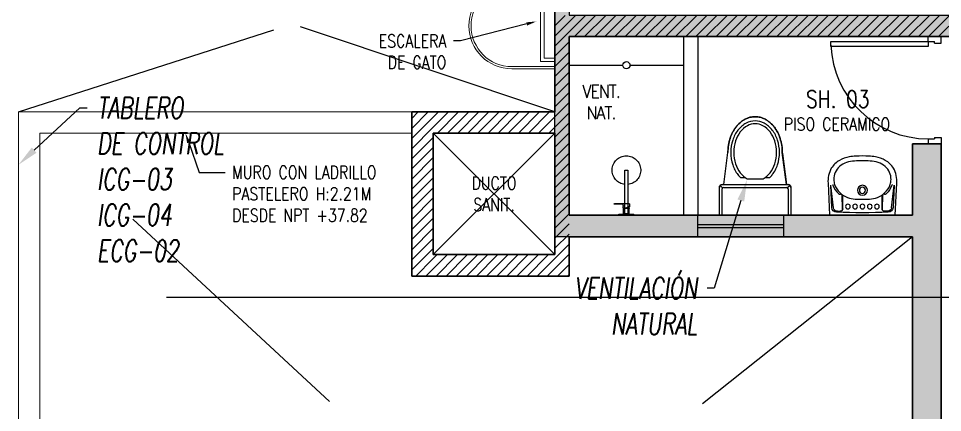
# Model space of a CAD drawing. Header units: millimetres. Extents: x -3 to 53, y -269 to 39.
# Drawn here: x 27 to 33.46, y -209.03 to -206.27 of the extents above; entities that cross this region are included whole.
import ezdxf
from ezdxf import colors
from ezdxf.entities.mleader import LeaderData, LeaderLine
from ezdxf.enums import TextEntityAlignment as Align
from ezdxf.math import Vec2, Vec3

# ---------------------------------------------------------------- set-up
doc = ezdxf.new("R2010")
doc.units = ezdxf.units.MM
doc.header["$LTSCALE"] = 15
doc.linetypes.add('CENTER', pattern=[2, 1.25, -0.25, 0.25, -0.25])
doc.linetypes.add('HIDDEN2', pattern=[0.1875, 0.125, -0.0625])
doc.layers.get('0').update_dxf_attribs({"color": 250})
for name, color, linetype, lineweight in [('A-02', 250, 'Continuous', 5), ('A-MUROS', 252, 'Continuous', 30), ('DLP_MURO ALTO', 250, 'Continuous', 20)]:
    doc.layers.add(name, color=color, linetype=linetype, lineweight=lineweight)
for name, color, linetype in [('A-CORTE', 250, 'CENTER'), ('A-EST HATCH', 250, 'Continuous'), ('A-EST PLACAS', 250, 'Continuous'), ('A-EST VIGAS', 250, 'HIDDEN2'), ('A-LINEAS', 250, 'Continuous'), ('A-MOBILIARIO', 250, 'Continuous'), ('A-MURO BAJO', 251, 'Continuous'), ('A-PROYECCIONES', 250, 'HIDDEN2'), ('A-SANITARIOS', 250, 'Continuous'), ('A-TEXTO-ACABADO PISO', 250, 'Continuous'), ('A-TEXTO-AMBIENTE', 252, 'Continuous'), ('A-TEXTO-INDICACIONES', 250, 'Continuous'), ('L3 Equipos y Ductos', 160, 'Continuous'), ('L6 Linea fina', 141, 'Continuous'), ('MURO CF 60', 250, 'Continuous')]:
    doc.layers.add(name, color=color, linetype=linetype)
doc.styles.add('JNV ING', font='romans.shx', dxfattribs={"width": 0.7, "oblique": 8, "height": 0.15})
doc.styles.add('ROMANS', font='romans.shx', dxfattribs={"width": 0.8})
doc.styles.add('TXT_COTAS', font='romans.shx', dxfattribs={"width": 0.8})
pattern_1 = [(45, (359.999406, -135.448964), (-0.035355339, 0.035355339), [])]

# ---------------------------------------------------------------- blocks, each defined once
blk = doc.blocks.new('Estruc_AZ')
at = {"layer": 'A-EST HATCH'}
h = blk.add_hatch(color=256, dxfattribs=at)
h.dxf.hatch_style = 1
h.paths.add_polyline_path([(-6.3, -7.6), (-4.7, -7.6), (-4.7, -7.8), (-6.3, -7.8)])
h.paths.add_polyline_path([(-6.3, -0.45), (-4.7, -0.45), (-4.7, -0.65), (-6.3, -0.65)])
h.paths.add_polyline_path([(-16.8, -3.3), (-16.8001, -2.8), (-19.2, -2.8), (-19.2, -4.05), (-10.55, -4.05), (-10.55, -4.2), (-19.2, -4.2), (-19.2001, -5.45), (-16.8, -5.4499), (-16.8001, -4.95), (-16.6, -4.95), (-16.6, -7.7501), (-16.8001, -7.75), (-16.8001, -5.6), (-19.3001, -5.6), (-19.3, -2.65), (-16.8, -2.65), (-16.8001, -0.5), (-16.6, -0.5), (-16.6, -3.3)])
h.paths.add_polyline_path([(-10.5001, -7.7501), (-10.5, -0.5), (-10.35, -0.5), (-10.35, -2.5), (-8.7, -2.5), (-8.7, -3.1491), (-8.8501, -3.1491), (-8.8501, -2.65), (-10.35, -2.65), (-10.3499, -7.7501)])
h.paths.add_polyline_path([(-2.95, -6.75), (-4.85, -6.75), (-4.85, -6.6), (-3.1, -6.6), (-3.1, -4.2), (-10.3, -4.2), (-10.3, -4.05), (-3.1, -4.05), (-3.1, -1.65), (-4.85, -1.65), (-4.85, -1.5), (-2.95, -1.5)])
at = {"layer": 'A-EST PLACAS'}
blk.add_lwpolyline([(-16.8, -3.3), (-16.8001, -2.8), (-19.2, -2.8), (-19.2, -4.05), (-10.55, -4.05), (-10.55, -4.2), (-19.2, -4.2), (-19.2001, -5.45), (-16.8, -5.4499), (-16.8001, -4.95), (-16.6, -4.95), (-16.6, -7.7501), (-16.8001, -7.75), (-16.8001, -5.6), (-19.3001, -5.6), (-19.3, -2.65), (-16.8, -2.65), (-16.8001, -0.5), (-16.6, -0.5), (-16.6, -3.3)], close=True, dxfattribs=at)
blk = doc.blocks.new('TEXTO DUCTOS PT')
at = {"layer": 'A-TEXTO-INDICACIONES', "insert": (28.975, -8.1, 0), "char_height": 0.09, "width": 0.4157, "attachment_point": 5, "style": 'ROMANS'}
blk.add_mtext('\\pxsm1,t16;DUCTO SANIT.', dxfattribs=at)
blk = doc.blocks.new('*U142')
for p, q in [((0.01, 0.705), (0.01, 0.75)), ((0.1, 0.715), (0.055, 0.715)), ((0.055, 0.705), (0.055, 0.715)), ((0.1, 0.715), (0.1, 0.75)), ((0.055, 0.705), (0.01, 0.705)), ((0.055, 0.045), (0.01, 0.045)), ((0.01, 0.045), (0.01, 0)), ((0.055, 0.045), (0.055, 0.035)), ((0.1, 0.035), (0.055, 0.035)), ((0.1, 0.035), (0.1, 0))]:
    blk.add_line(p, q)
blk.add_lwpolyline([(0.78, 0.07), (0.78, 0.035), (0.1, 0.035), (0.1, 0.07)], close=True)
at = {"linetype": 'HIDDEN2'}
blk.add_arc((0.0996, 0.0341), 0.6809, 2.23015, 89.96723, dxfattribs=at)
blk = doc.blocks.new('SIFON JET_PLANTA')
for p, q in [((-0.215, 0.2181, 0), (-0.44, 0.19, 0)), ((-0.215, -0.23, 0), (-0.215, 0.23, 0)), ((-0.2091, 0.2441, 0), (-0.1921, 0.2271, 0)), ((-0.195, 0.25, 0), (0, 0.25, 0)), ((-0.195, -0.22, 0), (-0.195, 0.22, 0)), ((-0.185, 0.23, 0), (0, 0.23, 0)), ((0, 0.25, 0), (0, -0.25, 0)), ((-0.265, 0.0718, 0), (-0.265, 0.1028, 0)), ((-0.255, -0.0562, 0), (-0.255, 0.0562, 0)), ((-0.265, -0.1028, 0), (-0.265, -0.0718, 0)), ((-0.215, -0.2181, 0), (-0.44, -0.19, 0)), ((-0.2091, -0.2441, 0), (-0.1921, -0.2271, 0)), ((0, -0.25, 0), (-0.195, -0.25, 0)), ((0, -0.23, 0), (-0.185, -0.23, 0))]:
    blk.add_line(p, q)
at = {"extrusion": (-2.64698e-23, 6.61744e-24, -1)}
for p, q in [((-0.4322, 0.191, 0), (-0.215, 0.2181, 0)), ((-0.215, 0.2278, 0), (-0.2149, 0.2323, 0)), ((-0.215, 0.2234, 0), (-0.215, 0.2278, 0)), ((-0.215, 0.2181, 0), (-0.215, 0.2234, 0)), ((-0.2149, 0.2323, 0), (-0.2142, 0.2356, 0)), ((-0.2142, 0.2356, 0), (-0.2129, 0.239, 0)), ((-0.2129, 0.239, 0), (-0.211, 0.2419, 0)), ((-0.211, 0.2419, 0), (-0.2091, 0.2441, 0)), ((-0.2091, 0.2441, 0), (-0.2077, 0.2455, 0)), ((-0.2077, 0.2455, 0), (-0.2055, 0.247, 0)), ((-0.2055, 0.247, 0), (-0.2007, 0.2492, 0)), ((-0.2007, 0.2492, 0), (-0.195, 0.25, 0)), ((-0.195, 0.25, 0), (-0.195, 0.25, 0)), ((-0.195, 0.25, 0), (-0.1605, 0.25, 0)), ((-0.1605, 0.25, 0), (-0.0975, 0.25, 0)), ((-0.0975, 0.25, 0), (-0.0323, 0.25, 0)), ((-0.0323, 0.25, 0), (0, 0.25, 0)), ((0, 0.25, 0), (0, -0.25, 0)), ((-0.6251, 0.1276, 0), (-0.6206, 0.1314, 0)), ((-0.6206, 0.1314, 0), (-0.6168, 0.1344, 0)), ((-0.6168, 0.1344, 0), (-0.6106, 0.1389, 0)), ((-0.6106, 0.1389, 0), (-0.6061, 0.142, 0)), ((-0.6061, 0.142, 0), (-0.6, 0.1461, 0)), ((-0.6, 0.1461, 0), (-0.5963, 0.1484, 0)), ((-0.5963, 0.1484, 0), (-0.5908, 0.1517, 0)), ((-0.5908, 0.1517, 0), (-0.5862, 0.1543, 0)), ((-0.5862, 0.1543, 0), (-0.5794, 0.158, 0)), ((-0.5794, 0.158, 0), (-0.5693, 0.1629, 0)), ((-0.5693, 0.1629, 0), (-0.5517, 0.1703, 0)), ((-0.5517, 0.1703, 0), (-0.5465, 0.1722, 0)), ((-0.5465, 0.1722, 0), (-0.5385, 0.1749, 0)), ((-0.5385, 0.1749, 0), (-0.5346, 0.176, 0)), ((-0.5346, 0.176, 0), (-0.5265, 0.1784, 0)), ((-0.5265, 0.1784, 0), (-0.5216, 0.1797, 0)), ((-0.5216, 0.1797, 0), (-0.5148, 0.1813, 0)), ((-0.5148, 0.1813, 0), (-0.5079, 0.1829, 0)), ((-0.5079, 0.1829, 0), (-0.5016, 0.1842, 0)), ((-0.5016, 0.1842, 0), (-0.4865, 0.1867, 0)), ((-0.4865, 0.1867, 0), (-0.4763, 0.188, 0)), ((-0.4763, 0.188, 0), (-0.4726, 0.1884, 0)), ((-0.4726, 0.1884, 0), (-0.4636, 0.1892, 0)), ((-0.4636, 0.1892, 0), (-0.4549, 0.1897, 0)), ((-0.4549, 0.1897, 0), (-0.449, 0.1899, 0)), ((-0.449, 0.1899, 0), (-0.44, 0.19, 0)), ((-0.44, 0.19, 0), (-0.4322, 0.191, 0)), ((-0.6779, 0.0582, 0), (-0.6745, 0.0655, 0)), ((-0.6745, 0.0655, 0), (-0.6722, 0.0699, 0)), ((-0.6745, 0.0655, 0), (-0.6745, 0.0655, 0)), ((-0.6722, 0.0699, 0), (-0.6705, 0.0728, 0)), ((-0.6705, 0.0728, 0), (-0.669, 0.0755, 0)), ((-0.669, 0.0755, 0), (-0.6672, 0.0785, 0)), ((-0.6672, 0.0785, 0), (-0.665, 0.082, 0)), ((-0.665, 0.082, 0), (-0.6634, 0.0845, 0)), ((-0.6634, 0.0845, 0), (-0.6611, 0.088, 0)), ((-0.6611, 0.088, 0), (-0.657, 0.0936, 0)), ((-0.657, 0.0936, 0), (-0.6534, 0.0984, 0)), ((-0.657, 0.0936, 0), (-0.657, 0.0936, 0)), ((-0.6534, 0.0984, 0), (-0.6503, 0.1023, 0)), ((-0.6534, 0.0984, 0), (-0.6534, 0.0984, 0)), ((-0.6503, 0.1023, 0), (-0.6453, 0.108, 0)), ((-0.6453, 0.108, 0), (-0.6386, 0.1152, 0)), ((-0.6386, 0.1152, 0), (-0.6326, 0.121, 0)), ((-0.6326, 0.121, 0), (-0.6299, 0.1235, 0)), ((-0.6299, 0.1235, 0), (-0.6251, 0.1276, 0)), ((-0.69, 0, 0), (-0.6899, 0.0044, 0)), ((-0.6899, 0.0044, 0), (-0.6897, 0.0096, 0)), ((-0.6897, 0.0096, 0), (-0.6893, 0.014, 0)), ((-0.6893, 0.014, 0), (-0.6887, 0.0194, 0)), ((-0.6887, 0.0194, 0), (-0.6881, 0.0236, 0)), ((-0.6881, 0.0236, 0), (-0.6872, 0.0284, 0)), ((-0.6881, 0.0236, 0), (-0.6881, 0.0236, 0)), ((-0.6872, 0.0284, 0), (-0.6867, 0.031, 0)), ((-0.6867, 0.031, 0), (-0.6855, 0.0361, 0)), ((-0.6855, 0.0361, 0), (-0.6838, 0.0421, 0)), ((-0.6855, 0.0361, 0), (-0.6855, 0.0361, 0)), ((-0.6838, 0.0421, 0), (-0.6819, 0.048, 0)), ((-0.6838, 0.0421, 0), (-0.6838, 0.0421, 0)), ((-0.6819, 0.048, 0), (-0.6804, 0.0521, 0)), ((-0.6804, 0.0521, 0), (-0.6793, 0.0547, 0)), ((-0.6793, 0.0547, 0), (-0.6779, 0.0582, 0)), ((-0.6899, -0.0065, 0), (-0.69, 0, 0)), ((-0.6896, -0.0111, 0), (-0.6899, -0.0065, 0)), ((-0.6891, -0.0164, 0), (-0.6896, -0.0111, 0)), ((-0.6881, -0.0232, 0), (-0.6891, -0.0164, 0)), ((-0.6876, -0.0264, 0), (-0.6881, -0.0232, 0)), ((-0.687, -0.0296, 0), (-0.6876, -0.0264, 0)), ((-0.6864, -0.0321, 0), (-0.687, -0.0296, 0)), ((-0.6855, -0.0361, 0), (-0.6864, -0.0321, 0)), ((-0.6838, -0.0419, 0), (-0.6855, -0.0361, 0)), ((-0.6827, -0.0457, 0), (-0.6838, -0.0419, 0)), ((-0.6814, -0.0492, 0), (-0.6827, -0.0457, 0)), ((-0.6803, -0.0522, 0), (-0.6814, -0.0492, 0)), ((-0.6792, -0.0551, 0), (-0.6803, -0.0522, 0)), ((-0.6779, -0.0581, 0), (-0.6792, -0.0551, 0)), ((-0.677, -0.0602, 0), (-0.6779, -0.0581, 0)), ((-0.6751, -0.0642, 0), (-0.677, -0.0602, 0)), ((-0.6722, -0.0699, 0), (-0.6751, -0.0642, 0)), ((-0.6706, -0.0727, 0), (-0.6722, -0.0699, 0)), ((-0.6679, -0.0774, 0), (-0.6706, -0.0727, 0)), ((-0.6646, -0.0826, 0), (-0.6679, -0.0774, 0)), ((-0.6623, -0.0862, 0), (-0.6646, -0.0826, 0)), ((-0.6599, -0.0897, 0), (-0.6623, -0.0862, 0)), ((-0.6554, -0.0958, 0), (-0.6599, -0.0897, 0)), ((-0.6494, -0.1032, 0), (-0.6554, -0.0958, 0)), ((-0.6458, -0.1074, 0), (-0.6494, -0.1032, 0)), ((-0.64, -0.1137, 0), (-0.6458, -0.1074, 0)), ((-0.6379, -0.1158, 0), (-0.64, -0.1137, 0)), ((-0.6347, -0.119, 0), (-0.6379, -0.1158, 0)), ((-0.6335, -0.1201, 0), (-0.6347, -0.119, 0)), ((-0.6347, -0.119, 0), (-0.6347, -0.119, 0)), ((-0.6318, -0.1217, 0), (-0.6335, -0.1201, 0)), ((-0.6305, -0.123, 0), (-0.6318, -0.1217, 0)), ((-0.6318, -0.1217, 0), (-0.6318, -0.1217, 0)), ((-0.6288, -0.1244, 0), (-0.6305, -0.123, 0)), ((-0.6276, -0.1255, 0), (-0.6288, -0.1244, 0)), ((-0.6262, -0.1268, 0), (-0.6276, -0.1255, 0)), ((-0.6245, -0.1281, 0), (-0.6262, -0.1268, 0)), ((-0.6235, -0.1291, 0), (-0.6245, -0.1281, 0)), ((-0.6245, -0.1281, 0), (-0.6245, -0.1281, 0)), ((-0.6223, -0.13, 0), (-0.6235, -0.1291, 0)), ((-0.6215, -0.1307, 0), (-0.6223, -0.13, 0)), ((-0.6204, -0.1315, 0), (-0.6215, -0.1307, 0)), ((-0.6193, -0.1324, 0), (-0.6204, -0.1315, 0)), ((-0.6179, -0.1335, 0), (-0.6193, -0.1324, 0)), ((-0.6168, -0.1344, 0), (-0.6179, -0.1335, 0)), ((-0.6153, -0.1355, 0), (-0.6168, -0.1344, 0)), ((-0.6142, -0.1363, 0), (-0.6153, -0.1355, 0)), ((-0.612, -0.1379, 0), (-0.6142, -0.1363, 0)), ((-0.6086, -0.1403, 0), (-0.612, -0.1379, 0)), ((-0.607, -0.1415, 0), (-0.6086, -0.1403, 0)), ((-0.6058, -0.1422, 0), (-0.607, -0.1415, 0)), ((-0.6039, -0.1435, 0), (-0.6058, -0.1422, 0)), ((-0.602, -0.1448, 0), (-0.6039, -0.1435, 0)), ((-0.6004, -0.1458, 0), (-0.602, -0.1448, 0)), ((-0.5987, -0.1469, 0), (-0.6004, -0.1458, 0)), ((-0.5964, -0.1483, 0), (-0.5987, -0.1469, 0)), ((-0.595, -0.1492, 0), (-0.5964, -0.1483, 0)), ((-0.5936, -0.15, 0), (-0.595, -0.1492, 0)), ((-0.5918, -0.1511, 0), (-0.5936, -0.15, 0)), ((-0.5896, -0.1524, 0), (-0.5918, -0.1511, 0)), ((-0.5871, -0.1538, 0), (-0.5896, -0.1524, 0)), ((-0.5833, -0.1559, 0), (-0.5871, -0.1538, 0)), ((-0.5781, -0.1587, 0), (-0.5833, -0.1559, 0)), ((-0.5759, -0.1598, 0), (-0.5781, -0.1587, 0)), ((-0.5738, -0.1608, 0), (-0.5759, -0.1598, 0)), ((-0.5702, -0.1625, 0), (-0.5738, -0.1608, 0)), ((-0.5675, -0.1637, 0), (-0.5702, -0.1625, 0)), ((-0.5659, -0.1645, 0), (-0.5675, -0.1637, 0)), ((-0.5644, -0.1652, 0), (-0.5659, -0.1645, 0)), ((-0.5614, -0.1664, 0), (-0.5644, -0.1652, 0)), ((-0.5598, -0.1671, 0), (-0.5614, -0.1664, 0)), ((-0.5568, -0.1683, 0), (-0.5598, -0.1671, 0)), ((-0.5543, -0.1693, 0), (-0.5568, -0.1683, 0)), ((-0.551, -0.1706, 0), (-0.5543, -0.1693, 0)), ((-0.5491, -0.1713, 0), (-0.551, -0.1706, 0)), ((-0.5465, -0.1722, 0), (-0.5491, -0.1713, 0)), ((-0.5449, -0.1728, 0), (-0.5465, -0.1722, 0)), ((-0.5428, -0.1735, 0), (-0.5449, -0.1728, 0)), ((-0.5412, -0.174, 0), (-0.5428, -0.1735, 0)), ((-0.5385, -0.1749, 0), (-0.5412, -0.174, 0)), ((-0.5352, -0.1759, 0), (-0.5385, -0.1749, 0)), ((-0.5385, -0.1749, 0), (-0.5385, -0.1749, 0)), ((-0.5321, -0.1768, 0), (-0.5352, -0.1759, 0)), ((-0.5296, -0.1775, 0), (-0.5321, -0.1768, 0)), ((-0.5267, -0.1783, 0), (-0.5296, -0.1775, 0)), ((-0.5238, -0.1791, 0), (-0.5267, -0.1783, 0)), ((-0.5267, -0.1783, 0), (-0.5267, -0.1783, 0)), ((-0.5217, -0.1796, 0), (-0.5238, -0.1791, 0)), ((-0.5177, -0.1807, 0), (-0.5217, -0.1796, 0)), ((-0.5151, -0.1813, 0), (-0.5177, -0.1807, 0)), ((-0.5118, -0.1821, 0), (-0.5151, -0.1813, 0)), ((-0.5094, -0.1826, 0), (-0.5118, -0.1821, 0)), ((-0.5066, -0.1832, 0), (-0.5094, -0.1826, 0)), ((-0.5022, -0.184, 0), (-0.5066, -0.1832, 0)), ((-0.4974, -0.1849, 0), (-0.5022, -0.184, 0)), ((-0.495, -0.1854, 0), (-0.4974, -0.1849, 0)), ((-0.4974, -0.1849, 0), (-0.4974, -0.1849, 0)), ((-0.4936, -0.1856, 0), (-0.495, -0.1854, 0)), ((-0.4916, -0.1859, 0), (-0.4936, -0.1856, 0)), ((-0.4884, -0.1864, 0), (-0.4916, -0.1859, 0)), ((-0.4862, -0.1867, 0), (-0.4884, -0.1864, 0)), ((-0.4824, -0.1872, 0), (-0.4862, -0.1867, 0)), ((-0.4812, -0.1874, 0), (-0.4824, -0.1872, 0)), ((-0.4785, -0.1877, 0), (-0.4812, -0.1874, 0)), ((-0.4761, -0.188, 0), (-0.4785, -0.1877, 0)), ((-0.4735, -0.1883, 0), (-0.4761, -0.188, 0)), ((-0.4695, -0.1887, 0), (-0.4735, -0.1883, 0)), ((-0.4651, -0.189, 0), (-0.4695, -0.1887, 0)), ((-0.4639, -0.1891, 0), (-0.4651, -0.189, 0)), ((-0.4651, -0.189, 0), (-0.4651, -0.189, 0)), ((-0.4619, -0.1893, 0), (-0.4639, -0.1891, 0)), ((-0.4592, -0.1894, 0), (-0.4619, -0.1893, 0)), ((-0.4568, -0.1896, 0), (-0.4592, -0.1894, 0)), ((-0.455, -0.1897, 0), (-0.4568, -0.1896, 0)), ((-0.4518, -0.1898, 0), (-0.455, -0.1897, 0)), ((-0.449, -0.1899, 0), (-0.4518, -0.1898, 0)), ((-0.4467, -0.1899, 0), (-0.449, -0.1899, 0)), ((-0.4428, -0.19, 0), (-0.4467, -0.1899, 0)), ((-0.44, -0.19, 0), (-0.4428, -0.19, 0)), ((-0.215, -0.2181, 0), (-0.44, -0.19, 0)), ((-0.215, -0.227, 0), (-0.215, -0.2181, 0)), ((-0.215, -0.23, 0), (-0.215, -0.227, 0)), ((-0.2147, -0.2335, 0), (-0.215, -0.23, 0)), ((-0.2138, -0.2369, 0), (-0.2147, -0.2335, 0)), ((-0.2126, -0.2395, 0), (-0.2138, -0.2369, 0)), ((-0.2138, -0.2369, 0), (-0.2138, -0.2369, 0)), ((-0.2108, -0.2423, 0), (-0.2126, -0.2395, 0)), ((-0.2126, -0.2395, 0), (-0.2126, -0.2395, 0)), ((-0.2091, -0.2441, 0), (-0.2108, -0.2423, 0)), ((-0.2108, -0.2423, 0), (-0.2108, -0.2423, 0)), ((-0.2108, -0.2423, 0), (-0.2108, -0.2423, 0)), ((-0.209, -0.244, 0), (-0.2091, -0.2441, 0)), ((-0.2067, -0.2462, 0), (-0.209, -0.244, 0)), ((-0.209, -0.244, 0), (-0.209, -0.244, 0)), ((-0.2029, -0.2484, 0), (-0.2067, -0.2462, 0)), ((-0.2067, -0.2462, 0), (-0.2067, -0.2462, 0)), ((-0.1995, -0.2495, 0), (-0.2029, -0.2484, 0)), ((-0.2029, -0.2484, 0), (-0.2029, -0.2484, 0)), ((-0.195, -0.25, 0), (-0.1995, -0.2495, 0)), ((0, -0.25, 0), (-0.195, -0.25, 0))]:
    blk.add_line(p, q, dxfattribs=at)
at = {"elevation": 0}
for points in [[(-0.265, 0.1028, 0.0362), (-0.2844, 0.1202, 0.08725), (-0.3535, 0.1565, 0.077598), (-0.44, 0.17, 0.077598), (-0.5265, 0.1565, 0.08725), (-0.5956, 0.1202, 0.105601), (-0.6443, 0.0627, 0.12364), (-0.66, 0, 0.12364), (-0.6443, -0.0627, 0.105601), (-0.5956, -0.1202, 0.08725), (-0.5265, -0.1565, 0.077598), (-0.44, -0.17, 0.077598)], [(-0.255, 0.0562, 0.100268), (-0.2967, 0.1044, 0.08725), (-0.3596, 0.1374, 0.077598), (-0.44, 0.15, 0.077598), (-0.5204, 0.1374, 0.08725), (-0.5833, 0.1044, 0.105601), (-0.6266, 0.0532, 0.12364), (-0.64, 0, 0.12364), (-0.6266, -0.0532, 0.105601), (-0.5833, -0.1044, 0.08725), (-0.5204, -0.1374, 0.077598), (-0.44, -0.15, 0.077598)], [(-0.44, -0.15, 0.077598), (-0.3596, -0.1374, 0.08725), (-0.2967, -0.1044, 0.100268), (-0.255, -0.0562, 0.12364)], [(-0.44, -0.17, 0.077598), (-0.3535, -0.1565, 0.08725), (-0.2844, -0.1202, 0.0362), (-0.265, -0.1028, 0.12364)]]:
    blk.add_lwpolyline(points, format="xyb", dxfattribs=at)
for centre, radius, start, end in [((-0.195, 0.23, 0), 0.02, 90, 180), ((-0.185, 0.22, 0), 0.01, 90, 180), ((-0.4939, -0.0273, 0), 0.203, 127.23483, 151.40883), ((-0.4613, -0.0702, 0), 0.257, 107.47412, 127.23483), ((-0.44, -0.1379, 0), 0.3279, 90, 107.47412), ((-0.544, 0, 0), 0.146, 151.40883, 180), ((-0.544, 0, 0), 0.146, 180, 208.59117), ((-0.4939, 0.0273, 0), 0.203, 208.59117, 232.76517), ((-0.4613, 0.0702, 0), 0.257, 232.76517, 252.52588), ((-0.44, 0.1379, 0), 0.3279, 252.52588, 270), ((-0.195, -0.23, 0), 0.02, 180, 270), ((-0.185, -0.22, 0), 0.01, 180, 270)]:
    blk.add_arc(centre, radius, start, end)
blk = doc.blocks.new('BOWL-ITALGRIF_VARADERO_01')
for p, q in [((-0.2032, -0.1971), (-0.2208, -0.038)), ((0.2032, -0.1971), (0.2208, -0.038)), ((-0.1404, -0.2077), (-0.1424, -0.1083)), ((-0.1375, -0.205), (-0.1375, -0.1117)), ((0.1375, -0.205), (0.1375, -0.1117)), ((0.1404, -0.2077), (0.1424, -0.1083)), ((-0.1753, -0.222), (-0.1544, -0.222)), ((0.1753, -0.222), (0.1544, -0.222))]:
    blk.add_line(p, q)
for points in [[(-0.0917, 0.1589, -0.02989), (-0.0456, 0.1646, -0.007822), (0.0456, 0.1646, -0.02989), (0.0918, 0.1589, -0.091737), (0.1601, 0.1343, -0.112496), (0.2175, 0.0792, -0.147885), (0.2402, -0.0257), (0.23, -0.25), (-0.23, -0.25), (-0.2402, -0.0257, -0.147885), (-0.2175, 0.0792, -0.112496), (-0.1601, 0.1343, -0.091737)], [(-0.0496, -0.1363, -0.062677), (-0.1048, -0.1249, -0.110639), (-0.1576, -0.091, -0.120976), (-0.195, -0.0344, -0.061198), (-0.2, 0, -0.21707), (-0.1593, 0.092, -0.174983), (-0.0545, 0.1298, -0.010618), (0, 0.131, -0.010618), (0.0545, 0.1298, -0.174983), (0.1593, 0.092, -0.21707), (0.2, 0, -0.061198), (0.195, -0.0344, -0.120976), (0.1576, -0.091, -0.110639), (0.1048, -0.1249, -0.062677), (0.0496, -0.1363, -0.017583), (0, -0.138, -0.017583)]]:
    blk.add_lwpolyline(points, format="xyb", close=True)
for points in [[(-0.2216, -0.0381), (-0.2145, -0.1954, 0.390823), (-0.1807, -0.2288, 0.017524), (0.1807, -0.2288, 0.390823), (0.2145, -0.1954), (0.2216, -0.0381)], [(-0.2072, -0.035, 0.005), (-0.2064, -0.038, 0.121292), (-0.166, -0.0996, 0.007977), (-0.1624, -0.1031)], [(0.2072, -0.035, -0.005), (0.2064, -0.038, -0.121292), (0.166, -0.0996, -0.007977), (0.1624, -0.1031)]]:
    blk.add_lwpolyline(points, format="xyb")
for centre, radius in [((0, -0.075), 0.035), ((0, -0.075), 0.0215), ((-0.1015, -0.1885), 0.0165), ((-0.051, -0.1885), 0.0165), ((0, -0.1885), 0.0165), ((0.051, -0.1885), 0.0165), ((0.1015, -0.1885), 0.0165)]:
    blk.add_circle(centre, radius)
for centre, radius, start, end in [((-0.1583, -0.0987), 0.006, 226.64309, 46.64309), ((-0.1404, -0.1083), 0.002, 54.36186, 181.13739), ((-0.1355, -0.1117), 0.002, 56.71088, 180), ((0.1048, -0.1249), 9.094947017729287e-16, 0, 217.6714), ((0.1355, -0.1117), 0.002, 0, 123.28912), ((0.1404, -0.1083), 0.002, 358.86261, 125.63814), ((0.1583, -0.0987), 0.006, 133.35691, 313.35691), ((-0.1753, -0.194), 0.028, 186.31112, 270), ((-0.1545, -0.205), 0.017, 270, 0), ((-0.1544, -0.208), 0.014, 270, 1.13739), ((0.1545, -0.205), 0.017, 180, 270), ((0.1544, -0.208), 0.014, 178.86261, 270), ((0.1753, -0.194), 0.028, 270, 353.68888)]:
    blk.add_arc(centre, radius, start, end)
blk = doc.blocks.new('ducha marsano')
at = {"linetype": 'HIDDEN2', "ltscale": 0.5, "extrusion": (-4.9425e-10, -7.91123e-10, -1)}
for p, q in [((-0.01, 0), (0.01, 0)), ((0.01, 0), (0.01, -0.3155)), ((-0.0205, -0.08), (-0.0205, -0.0601)), ((-0.0155, -0.058), (-0.0157, -0.058)), ((-0.01, -0.3155), (-0.01, 0)), ((0.0225, -0.0515), (-0.0001, -0.0515)), ((0.0225, -0.0515), (0.0225, -0.0627)), ((0.021, -0.0815), (-0.019, -0.0815)), ((0.025, -0.0815), (0.021, -0.0815)), ((0.0225, -0.0682), (0.0225, -0.077)), ((0.0225, -0.077), (0.025, -0.077)), ((0.025, -0.077), (0.0771, -0.077)), ((0.0771, -0.0815), (0.025, -0.0815)), ((0.0771, -0.077), (0.0816, -0.077)), ((0.0816, -0.0815), (0.0771, -0.0815)), ((0.0816, -0.077), (0.082, -0.077)), ((0.082, -0.0815), (0.0816, -0.0815)), ((0.082, -0.077), (0.084, -0.077)), ((0.084, -0.0815), (0.082, -0.0815)), ((0.0855, -0.0785), (0.0855, -0.08)), ((0.01, -0.3155), (-0.01, -0.3155))]:
    blk.add_line(p, q, dxfattribs=at)
for centre, radius, start, end in [((-0.0004, -0.0462), 0.02, 323.95812, 354.92979), ((0.0004, -0.0462), 0.02, 185.07021, 195.2705), ((0.019, -0.08), 0.0015, 270, 360), ((-0.084, -0.0785), 0.0015, 90, 180), ((-0.084, -0.08), 0.0015, 180, 270), ((0, -0.3155), 0.1, 95.73917, 84.26083)]:
    blk.add_arc(centre, radius, start, end, dxfattribs=at)
at = {"linetype": 'HIDDEN2', "ltscale": 0.5, "extrusion": (-4.94252e-10, -7.91124e-10, -1)}
blk.add_ellipse((0, -0.0515), major_axis=(-0.0225, -0.0095), ratio=0.001448, start_param=0.425436, end_param=1.567366, dxfattribs=at)
at = {"linetype": 'HIDDEN2', "ltscale": 0.5}
for points, degree in [([(-0.0305, 0), (0, 0), (0.0305, 0)], 2), ([(0.0305, 0), (0.0415, 0), (0.0525, 0)], 2), ([(0.0525, 0), (0.0525, -0.0038), (0.0525, -0.0075)], 2), ([(-0.0525, 0), (-0.0525, -0.0038), (-0.0525, -0.0075)], 2), ([(-0.0525, 0), (-0.0415, 0), (-0.0305, 0)], 2), ([(-0.0525, -0.0075), (-0.0525, -0.0075), (-0.0525, -0.0075)], 2), ([(0.0305, -0.008), (0, -0.008), (-0.0305, -0.008)], 2), ([(-0.0215, -0.008), (-0.0215, -0.0093), (-0.0215, -0.0105)], 2), ([(-0.021, -0.011), (-0.007, -0.011), (0.007, -0.011), (0.021, -0.011)], 3), ([(-0.02, -0.011), (-0.02, -0.0294), (-0.02, -0.0477)], 2), ([(-0.0197, -0.048), (0, -0.048), (0.0197, -0.048)], 2), ([(0.02, -0.011), (0.02, -0.0294), (0.02, -0.0477)], 2), ([(0.0215, -0.008), (0.0215, -0.0093), (0.0215, -0.0105)], 2)]:
    blk.add_open_spline(points, degree=degree, dxfattribs=at)
for points, weights in [([(-0.0525, -0.0075), (-0.0525, -0.0075), (-0.0525, -0.0075)], [1, 0.990847086912, 0.982266230892]), ([(-0.052, -0.008), (-0.0525, -0.008), (-0.0525, -0.0075)], [1, 0.707106781193, 1]), ([(-0.0215, -0.0105), (-0.0215, -0.011), (-0.021, -0.011)], [1, 0.70710678154, 1]), ([(-0.02, -0.0477), (-0.02, -0.048), (-0.0197, -0.048)], [1, 0.707106780138, 1]), ([(0.02, -0.0477), (0.02, -0.048), (0.0197, -0.048)], [1, 0.707106779703, 1]), ([(0.0211, -0.011), (0.0211, -0.011), (0.021, -0.011)], [1, 0.992411795776, 1]), ([(0.052, -0.008), (0.0521, -0.008), (0.0521, -0.008)], [1, 0.992411795771, 1])]:
    blk.add_rational_spline(points, weights, degree=2, dxfattribs=at)
for points, knots in [([(-0.0305, -0.008), (-0.0332, -0.008), (-0.0374, -0.008), (-0.0424, -0.008), (-0.0458, -0.008), (-0.0486, -0.008), (-0.0512, -0.008), (-0.052, -0.008), (-0.052, -0.008)], [0, 0, 0, 0, 8.104572, 12.495263, 16.885954, 21.276645, 25.667336, 33.771908, 33.771908, 33.771908, 33.771908]), ([(0.0225, -0.0682), (0.0225, -0.0682), (0.0225, -0.0682), (0.0225, -0.0679), (0.0224, -0.0677), (0.0224, -0.0672), (0.0224, -0.0669), (0.0223, -0.0662), (0.0223, -0.0658), (0.0223, -0.0652), (0.0223, -0.0648), (0.0224, -0.0641), (0.0224, -0.0638), (0.0224, -0.0633), (0.0225, -0.0631), (0.0225, -0.0628), (0.0225, -0.0627), (0.0225, -0.0627)], [0.4148436, 0.4148436, 0.4148436, 0.4148436, 0.5185541, 0.5185541, 0.6222645, 0.6222645, 0.7259759, 0.7259759, 0.8296873, 0.8296873, 0.9333987, 0.9333987, 1.03711, 1.03711, 1.1408205, 1.1408205, 1.2445309, 1.2445309, 1.2445309, 1.2445309]), ([(0.052, -0.008), (0.052, -0.008), (0.0512, -0.008), (0.0486, -0.008), (0.0458, -0.008), (0.0424, -0.008), (0.0374, -0.008), (0.0332, -0.008), (0.0305, -0.008)], [0, 0, 0, 0, 8.104572, 12.495263, 16.885954, 21.276645, 25.667336, 33.771908, 33.771908, 33.771908, 33.771908])]:
    blk.add_open_spline(points, degree=3, knots=knots, dxfattribs=at)
for points, weights, degree, knots in [([(0.0211, -0.011), (0.0211, -0.011), (0.0211, -0.011), (0.0211, -0.011), (0.0214, -0.0109), (0.0215, -0.0107), (0.0215, -0.0105)], [0.918641037743, 0.918640949346, 0.918640860949, 0.918640772552, 0.789223156395, 0.789223156395, 0.918640772552], 3, [0.1238988, 0.1238988, 0.1238988, 0.1238988, 0.1238993, 0.1238993, 0.1238993, 0.78603, 0.78603, 0.78603, 0.78603]), ([(0.0521, -0.008), (0.0521, -0.008), (0.0521, -0.008), (0.0525, -0.0079), (0.0525, -0.0075)], [0.918641037749, 0.918640905153, 0.918640772558, 0.724517853988, 0.918640772558], 2, [0.1238988, 0.1238988, 0.1238988, 0.1238993, 0.1238993, 0.7860311, 0.7860311, 0.7860311])]:
    blk.add_rational_spline(points, weights, degree=degree, knots=knots, dxfattribs=at)
blk = doc.blocks.new('Cortes-Elev.')
at = {"layer": 'A-CORTE', "linetype": 'CENTER', "ltscale": 0.5}
blk.add_lwpolyline([(-1.966, 27.2284), (51.8601, 27.2284)], dxfattribs=at)
blk = doc.blocks.new('A$C85470b27')
for p, q in [((-0.1008, -0.85), (-0.1008, -0.35)), ((-0.1008, -0.35), (-0.0008, -0.35)), ((-0.0758, -0.825), (-0.0758, -0.375)), ((-0.0758, -0.375), (-0.0008, -0.375)), ((-0.0758, -0.825), (-0.0008, -0.825)), ((-0.1008, -0.85), (-0.0008, -0.85))]:
    blk.add_line(p, q)
for points in [[(-0.0008, -0.3), (-0.3008, -0.3, 1), (-0.3008, -0.9), (-0.0008, -0.9)], [(-0.0008, -0.315), (-0.3008, -0.315, 1), (-0.3008, -0.885), (-0.0008, -0.885)]]:
    blk.add_lwpolyline(points, format="xyb")
blk = doc.blocks.new('A$C063bd823')
at = {"layer": 'L6 Linea fina'}
ml = blk.add_multileader_mtext('Standard', dxfattribs=at)
ml.set_content('VENTILACIÓN\\PNATURAL', color=12, style='JNV ING')
ml.set_leader_properties(color=256, linetype='ByLayer', lineweight=-1)
ml.build(insert=Vec2(0, 0))
ml.multileader.update_dxf_attribs({"dogleg_length": 0.05, "arrow_head_size": 0.15})
ctx = ml.context
ctx.base_point, ctx.char_height, ctx.arrow_head_size, ctx.landing_gap_size, ctx.plane_origin = Vec3(27.6497, -4.3096), 0.15, 0.15, 0.07, Vec3(29.3896, -4.7201)
ctx.text_align_type = 2
notes = []
notes.append((ctx, [(0, (1, 1, 0), (28.7647, -4.3096), (-1, 0), 0.05, [(0, [(28.9935, -3.5527)], 0, [])])]))
ctx.mtext.insert, ctx.mtext.alignment, ctx.mtext.flow_direction = Vec3(28.6447, -4.2346), 3, 5
for ctx, leaders in notes:
    for number, flags, end, landing, length, lines in leaders:
        leader = LeaderData()
        leader.index, (leader.has_last_leader_line, leader.has_dogleg_vector, leader.attachment_direction) = number, flags
        leader.last_leader_point, leader.dogleg_vector, leader.dogleg_length = Vec3(end), Vec3(landing), length
        for number, points, colour, breaks in lines:
            line = LeaderLine()
            line.index, line.vertices, line.color, line.breaks = number, Vec3.list(points), colors.encode_raw_color(colour), breaks
            leader.lines.append(line)
        ctx.leaders.append(leader)

msp = doc.modelspace()

# ---------------------------------------------------------------- hatches: boundary and pattern name
at = {"layer": 'MURO CF 60'}
h = msp.add_hatch(dxfattribs=at)
h.set_pattern_fill('_USER', color=256, scale=0.05, angle=45, pattern_type=0)
h.set_pattern_definition(pattern_1)
h.paths.add_polyline_path([(39.6994, -206.2489), (30.7494, -206.249), (30.7494, -206.399), (39.6994, -206.399)])
h = msp.add_hatch(dxfattribs=at)
h.set_pattern_fill('_USER', color=256, scale=0.05, angle=45, pattern_type=0)
h.set_pattern_definition(pattern_1)
h.paths.add_polyline_path([(30.8494, -206.399), (30.7494, -206.399), (30.7494, -206.924), (30.8494, -206.924)])
h = msp.add_hatch(dxfattribs=at)
h.set_pattern_fill('_USER', color=256, scale=0.05, angle=45, pattern_type=0)
h.set_pattern_definition(pattern_1)
h.paths.add_polyline_path([(29.8994, -208.074), (29.7494, -208.074), (29.7494, -206.924), (29.8994, -206.924)])
h = msp.add_hatch(dxfattribs=at)
h.set_pattern_fill('_USER', color=256, scale=0.05, angle=45, pattern_type=0)
h.set_pattern_definition(pattern_1)
h.paths.add_polyline_path([(29.8994, -207.074), (30.7494, -207.074), (30.7494, -206.924), (29.8994, -206.924)])
h = msp.add_hatch(dxfattribs=at)
h.set_pattern_fill('_USER', color=256, scale=0.05, angle=45, pattern_type=0)
h.set_pattern_definition(pattern_1)
h.paths.add_polyline_path([(30.8494, -206.924), (30.7494, -206.924), (30.7494, -208.074), (30.8494, -208.074)])
h = msp.add_hatch(dxfattribs=at)
h.set_pattern_fill('_USER', color=256, scale=0.05, angle=45, pattern_type=0)
h.set_pattern_definition(pattern_1)
h.paths.add_polyline_path([(29.8994, -208.074), (30.7494, -208.074), (30.7494, -207.924), (29.8994, -207.924)])

# ---------------------------------------------------------------- linework, layer by layer
at = {"layer": 'A-EST VIGAS', "color": 253}
for p, q in [((31.75, -207.7969), (31.75, -207.6469)), ((32.35, -207.7969), (32.35, -207.6469)), ((31.75, -207.7119), (32.35, -207.7119, 0)), ((31.75, -207.7319), (32.35, -207.7319, 0))]:
    msp.add_line(p, q, dxfattribs=at)
at = {"layer": 'A-LINEAS'}
for p, q in [((30.85, -206.5969), (31.225, -206.5969)), ((31.275, -206.5969), (31.65, -206.5969)), ((30.75, -207.0719, 0), (29.9, -207.9219)), ((30.75, -207.9219, 0), (29.9, -207.0719, 0))]:
    msp.add_line(p, q, dxfattribs=at)
msp.add_circle((31.25, -206.5969), 0.025, dxfattribs=at)
at = {"layer": 'A-MURO BAJO'}
for p, q in [((31.65, -206.3969), (31.65, -207.6469)), ((31.75, -206.3969), (31.75, -207.6469))]:
    msp.add_line(p, q, dxfattribs=at)
at = {"layer": 'A-MUROS'}
for p, q in [((30.75, -206.9219), (30.75, -205.7219)), ((30.85, -207.6469), (30.85, -206.3969)), ((39.55, -206.3969), (30.85, -206.3969)), ((29.75, -208.0719, 0), (29.75, -206.9219)), ((29.75, -206.9219), (30.75, -206.9219)), ((29.9, -207.9219, 0), (29.9, -207.0719)), ((30.75, -207.0719), (29.9, -207.0719)), ((30.75, -207.9219, 0), (30.75, -207.0719)), ((33.25, -207.1469), (33.45, -207.1469)), ((33.25, -207.1469), (33.25, -207.6469)), ((33.45, -207.1469), (33.45, -207.6469)), ((33.25, -207.6469), (30.85, -207.6469)), ((33.45, -207.6469), (33.45, -209.947)), ((33.25, -207.7969), (30.85, -207.7969)), ((30.85, -208.0719, 0), (30.85, -207.7969)), ((33.25, -209.947), (33.25, -207.7969)), ((29.9, -207.9219, 0), (30.75, -207.9219, 0)), ((29.75, -208.0719, 0), (30.85, -208.0719, 0))]:
    msp.add_line(p, q, dxfattribs=at)
at = {"layer": 'A-PROYECCIONES'}
for p, q in [((27, -206.9219), (30.75, -205.7219)), ((30.75, -206.9219), (27.15, -205.7219)), ((33.3, -212.7719), (27.15, -207.0719)), ((33.25, -207.7969), (27, -212.7719))]:
    msp.add_line(p, q, dxfattribs=at)
at = {"layer": 'DLP_MURO ALTO'}
for p, q in [((29.75, -206.9219), (27, -206.9219)), ((27, -212.2219), (27, -206.9219)), ((27.15, -207.0719), (29.75, -207.0719)), ((27.15, -207.0719), (27.15, -212.3719))]:
    msp.add_line(p, q, dxfattribs=at)

# ---------------------------------------------------------------- block references
at = {"layer": 'A-02'}
msp.add_blockref('A$C85470b27', (30.75, -205.7219), dxfattribs=at)
at = {"layer": 'A-CORTE'}
msp.add_blockref('Cortes-Elev.', (0, -235.4469), dxfattribs=at)
at = {"layer": 'A-MOBILIARIO', "rotation": 180}
msp.add_blockref('*U142', (33.46, -206.3969), dxfattribs=at)
at = {"layer": 'A-MURO BAJO'}
msp.add_blockref('Estruc_AZ', (50.05, -202.1969), dxfattribs=at)
at = {"layer": 'A-SANITARIOS', "extrusion": (4.49068e-08, -3.60286e-08, -1), "xscale": -1, "zscale": -1, "rotation": 89.99999866877694}
msp.add_blockref('SIFON JET_PLANTA', (-32.15, -207.6469, 0), dxfattribs=at)
at = {"layer": 'A-SANITARIOS', "extrusion": (4.9425e-10, 7.91123e-10, -1), "xscale": -1, "rotation": 179.9999992996427}
msp.add_blockref('ducha marsano', (-31.25, -207.6469, 0), dxfattribs=at)
at = {"layer": 'A-SANITARIOS', "xscale": -1}
msp.add_blockref('BOWL-ITALGRIF_VARADERO_01', (32.9, -207.3969, 0), dxfattribs=at)
at = {"layer": 'A-TEXTO-INDICACIONES'}
msp.add_blockref('TEXTO DUCTOS PT', (1.35, -199.3969), dxfattribs=at)
at = {"layer": 'L3 Equipos y Ductos'}
msp.add_blockref('A$C063bd823', (3.1, -203.8469), dxfattribs=at)

# ---------------------------------------------------------------- texts
at = {"layer": 'A-TEXTO-ACABADO PISO', "insert": (32.7222, -206.9642), "char_height": 0.09, "attachment_point": 2, "style": 'ROMANS'}
msp.add_mtext_dynamic_manual_height_columns('PISO CERAMICO', width=1.20225, gutter_width=12.5, heights=[0], dxfattribs=at)
at = {"layer": 'A-TEXTO-AMBIENTE', "style": 'ROMANS', "width": 0.8}
msp.add_text('SH. 03', height=0.12, dxfattribs=at).set_placement((32.7275, -206.8939), align=Align.CENTER)
at = {"layer": 'A-TEXTO-INDICACIONES', "insert": (31.075, -206.8545), "char_height": 0.09, "width": 0.4157, "attachment_point": 5, "style": 'ROMANS'}
msp.add_mtext('\\pxsm1,qc,t16;{\\W0.9;\\T0.9;VENT. NAT.}', dxfattribs=at)

# ---------------------------------------------------------------- leaders
at = {"layer": 'A-TEXTO-INDICACIONES'}
ml = msp.add_multileader_mtext('Standard', dxfattribs=at)
ml.set_content('\\pxsm1,t16;ESCALERA \\PDE GATO', color=256, style='TXT_COTAS')
ml.set_leader_properties(color=256)
ml.build(insert=Vec2(0, 0))
ml.multileader.update_dxf_attribs({"dogleg_length": 0.05, "arrow_head_size": 0.07})
ctx = ml.context
ctx.base_point, ctx.char_height, ctx.arrow_head_size, ctx.landing_gap_size, ctx.plane_origin = Vec3(29.4337, -206.427), 0.09, 0.07, 0.05, Vec3(30.9476, -205.5173)
ctx.text_align_type = 2
notes = []
notes.append((ctx, [(0, (1, 1, 0), (30.0912, -206.427), (-1, 0), 0.05, [(0, [(30.621, -206.2907)], 0, [])])]))
ctx.mtext.insert, ctx.mtext.width, ctx.mtext.defined_height, ctx.mtext.alignment, ctx.mtext.flow_direction = Vec3(29.9912, -206.382), 1.055921, 0.3812, 3, 5
ml = msp.add_multileader_mtext('Standard', dxfattribs=at)
ml.set_content('\\pxsm1;MURO CON LADRILLO PASTELERO H:2.21M DESDE NPT +37.82', color=256, style='TXT_COTAS')
ml.set_leader_properties(color=256)
ml.build(insert=Vec2(0, 0))
ml.multileader.update_dxf_attribs({"dogleg_length": 0.05, "arrow_head_size": 0.07})
ctx = ml.context
ctx.base_point, ctx.char_height, ctx.arrow_head_size, ctx.landing_gap_size, ctx.plane_origin = Vec3(28.4439, -207.3466), 0.09, 0.07, 0.05, Vec3(28.3638, -206.8924)
notes.append((ctx, [(0, (1, 1, 0), (28.2626, -207.3466), (1, 0), 0.1814, [(0, [(28.167, -207.0719)], 0, [])])]))
ctx.mtext.insert, ctx.mtext.width, ctx.mtext.defined_height, ctx.mtext.flow_direction = Vec3(28.4939, -207.3016), 1.401215, 0.8046, 5
at = {"layer": 'L6 Linea fina'}
ml = msp.add_multileader_mtext('Standard', dxfattribs=at)
ml.set_content('TABLERO\\PDE CONTROL\\PICG-03\\PICG-04\\PECG-02', color=12, style='JNV ING')
ml.set_leader_properties(color=256, linetype='ByLayer', lineweight=-1)
ml.build(insert=Vec2(0, 0))
ml.multileader.update_dxf_attribs({"dogleg_length": 0.05, "arrow_head_size": 0.15})
ctx = ml.context
ctx.base_point, ctx.char_height, ctx.arrow_head_size, ctx.landing_gap_size, ctx.plane_origin = Vec3(27.4793, -206.8943), 0.15, 0.15, 0.07, Vec3(27, -207.2931)
notes.append((ctx, [(0, (1, 1, 0), (27.4293, -206.8943), (1, 0), 0.05, [(0, [(27, -207.2931)], 0, [])])]))
ctx.mtext.insert, ctx.mtext.flow_direction = Vec3(27.5493, -206.8193), 5
for ctx, leaders in notes:
    for number, flags, end, landing, length, lines in leaders:
        leader = LeaderData()
        leader.index, (leader.has_last_leader_line, leader.has_dogleg_vector, leader.attachment_direction) = number, flags
        leader.last_leader_point, leader.dogleg_vector, leader.dogleg_length = Vec3(end), Vec3(landing), length
        for number, points, colour, breaks in lines:
            line = LeaderLine()
            line.index, line.vertices, line.color, line.breaks = number, Vec3.list(points), colors.encode_raw_color(colour), breaks
            leader.lines.append(line)
        ctx.leaders.append(leader)

doc.saveas('drawing.dxf')
